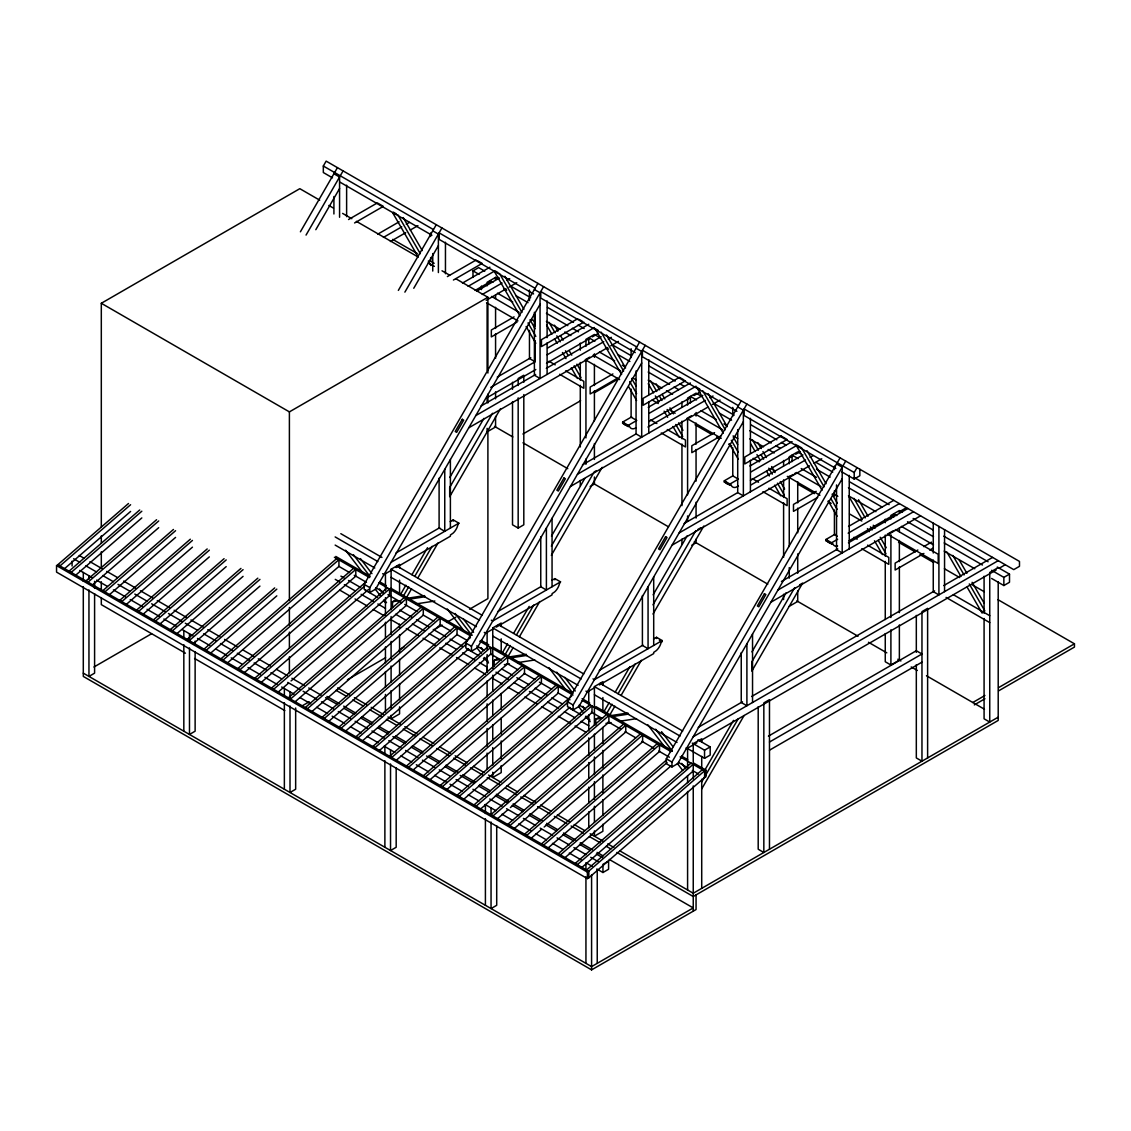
<?xml version="1.0" encoding="UTF-8"?>
<svg xmlns="http://www.w3.org/2000/svg" width="1131" height="1131" viewBox="0 0 1131 1131"><rect width="100%" height="100%" fill="white"/><g stroke="black" fill="none" stroke-linecap="round" stroke-linejoin="round"><path stroke-width="1.5" d="M332.5 177.836L323.325 172.534L323.325 166.017L326.152 161.125L1019.483 561.428L1019.483 566.32L1013.744 569.628L854.273 477.565M300.394 231.813L337.448 167.642M306.049 235.078L343.089 170.908M315.818 229.692L339.569 188.552M398.352 290.398L436.283 224.701M404.884 292.137L441.924 227.967M413.762 288.264L438.39 245.611M540.053 304.296L375.563 589.194L369.823 592.517L364.168 589.251L364.168 584.359L537.932 283.4M369.823 592.517L369.823 587.625L543.587 286.666M449.827 477.438L483.927 418.385M492.536 413.253L449.686 487.461L449.686 496.679L500.524 408.644M400.685 594.199L405.888 585.208M411.938 574.704L427.532 547.715M403.513 595.825L408.701 586.833M414.766 576.329L432.084 546.344M406.269 597.96L411.571 588.784M417.749 578.097L438.036 542.937M641.701 362.994L477.225 647.893L471.471 651.202L465.831 647.95L465.831 643.058L639.595 342.085M471.471 651.202L471.471 646.31L645.236 345.351M551.476 536.122L584.699 478.583M551.348 546.146L594.185 471.938L596.178 470.793M551.348 555.363L602.173 467.329M502.348 652.884L507.536 643.892M513.601 633.388L529.181 606.4M505.161 654.524L510.364 645.518M516.429 635.028L533.747 605.028M507.932 656.644L513.22 647.483M519.398 636.781L539.699 601.635M743.364 421.679L578.874 706.578L573.134 709.9L567.479 706.635L567.479 701.743L741.243 400.784M573.134 709.9L573.134 705.009L746.898 404.036M653.138 594.821L687.238 535.755M652.997 604.831L695.848 530.637M652.997 614.062L703.835 526.028M603.996 711.583L609.199 702.577M615.25 692.087L629.981 666.583M606.824 713.209L612.012 704.217M618.077 693.713L635.396 663.713M609.581 715.343L614.882 706.168M621.06 695.466L641.348 660.32M842.199 478.738L677.709 763.637L671.955 766.959L666.315 763.694L666.315 758.802L840.079 457.843M671.955 766.959L671.955 762.068L845.719 461.095M859.843 469.252L859.843 475.769L854.202 479.035L854.202 472.518L857.015 467.626M751.974 651.88L786.073 592.814M794.669 587.696L751.832 661.889L751.832 671.121L802.657 583.087L799.674 584.812M704.09 771.37L733.524 720.376M701.715 781.988L738.076 719.005M701.715 788.915L744.071 715.541M128.496 503.507L57.964 564.581L60.084 565.811L130.602 504.723M64.071 569.077L130.602 511.452M139.721 509.982L69.189 571.07L71.31 572.286L141.827 511.212M75.296 575.552L141.827 517.927M156.587 519.723L86.055 580.811L88.176 582.027L158.708 520.953M92.162 585.293L158.708 527.668M173.453 529.464L102.935 590.552L105.042 591.767L175.574 530.693M109.043 595.033L175.574 537.409M190.333 539.204L119.801 600.292L121.922 601.508L192.454 540.434M125.909 604.774L192.454 547.15M207.199 548.945L136.667 610.033L138.788 611.249L209.32 550.175M142.789 614.515L209.32 556.89M224.079 558.686L153.547 619.774L155.668 620.99L226.2 559.916M159.655 624.255L226.2 566.631M240.945 568.426L170.413 629.515L172.534 630.73L243.066 569.656M176.535 633.996L243.066 576.372M257.826 578.167L187.294 639.255L189.414 640.471L259.932 579.397M193.401 643.737L259.932 586.112M274.692 587.908L204.16 648.996L206.28 650.212L276.812 589.138M210.267 653.478L276.812 595.853M336.812 558.474L221.04 658.737L223.146 659.953L338.932 559.689L338.932 566.419L227.147 663.218M353.678 568.214L237.906 668.478L240.026 669.693L355.798 569.43L355.798 576.16L244.013 672.959M365.228 582.564L254.772 678.218L256.893 679.434L364.691 586.084M260.893 682.7L368.678 589.35M387.424 587.696L271.652 687.959L273.773 689.175L389.545 588.912L389.545 595.641L291.063 680.919M277.759 692.441L288.405 683.223M404.304 597.437L288.518 697.7L290.639 698.916L406.411 598.652L406.411 605.382L294.64 702.181M421.17 607.177L305.398 707.441L307.519 708.656L423.291 608.393L423.291 615.123L311.506 711.922M438.036 616.918L322.264 717.181L324.385 718.397L440.157 618.134L440.157 624.863L328.372 721.663M454.916 626.659L339.144 726.922L341.251 728.138L457.037 627.875L457.037 634.604L345.252 731.404M470.454 637.545L356.011 736.663L358.131 737.879L465.915 644.529M362.118 741.144L468.587 648.954M488.663 646.14L372.877 746.403L374.997 747.619L490.769 647.356L490.769 654.086L378.998 750.885M505.529 655.881L389.757 756.144L391.877 757.36L507.649 657.097L507.649 663.826L395.864 760.626M522.409 665.622L406.623 765.885L408.743 767.101L524.515 666.838L524.515 673.567L412.73 770.367M539.275 675.363L423.503 775.626L425.624 776.841L541.396 676.578L541.396 683.308L429.61 780.107M556.141 685.103L440.369 785.366L442.49 786.582L558.262 686.319L558.262 693.049L446.476 789.848M571.692 695.989L457.249 795.107L459.356 796.323L568.483 701.828M463.357 799.589L569.812 707.398M589.887 704.585L474.115 804.848L476.236 806.078L592.008 705.801L592.008 712.53L480.223 809.329M606.767 714.325L490.981 814.589L493.102 815.819L608.874 715.555L608.874 722.271L510.406 807.548M497.103 819.07L507.748 809.853M623.633 724.066L507.861 824.329L509.982 825.559L625.754 725.296L625.754 732.011L513.969 828.811M640.499 733.807L524.727 834.07L526.848 835.3L642.62 735.037L642.62 741.752L544.152 827.03M530.835 838.552L541.495 829.334M657.38 743.548L541.608 843.811L543.728 845.041L659.5 744.778L659.5 751.493L547.715 848.292M666.272 760.202L558.474 853.552L560.594 854.782L667.05 762.577M564.581 858.047L671.051 765.843M691.126 763.029L575.354 863.292L577.46 864.522L693.246 764.259M581.461 867.788L693.246 770.974M702.492 769.589L586.72 869.852L588.827 871.082L588.827 877.797L587.413 878.617L56.55 572.116L56.55 565.599L57.964 564.779L588.827 871.28L587.413 872.1L56.55 565.599M588.827 871.082L704.613 770.819L704.613 777.534L588.827 877.797M101.309 527.088L101.309 303.278L299.814 188.679L319.691 200.159M348.546 219.527L377.344 202.916L383.324 206.365L354.583 222.963M377.796 234.131L399.13 221.817M383.451 237.397L401.731 226.836M406.298 224.207L409.337 222.439M390.435 241.511L405.704 232.689M410.284 230.045L417.919 225.635M447.381 276.586L476.179 259.974M453.418 280.021L482.159 263.424L477.664 260.837M472.984 277.406L472.984 270.889L478.639 267.623L484.747 271.157M462.48 283.061L489.935 267.213M468.135 286.327L494.049 271.355M495.576 277.406L487.108 282.298L487.108 285.818M475.147 290.413L490.416 281.605M494.996 278.961L498.05 277.194M476.632 291.19L499.478 278M482.287 294.456L502.079 283.019M506.646 280.389L509.699 278.622M101.309 303.278L289.395 411.882L487.899 297.269L487.899 373.046M486.217 300.337L506.066 288.872M509.12 287.104L516.754 282.708M514.068 316.864L491.335 329.998L491.335 336.911L517.051 322.066M577.828 318.659L541.466 339.653L541.466 346.567L583.822 322.123M497.272 377.09L530.821 357.735M547.588 348.051L588.756 324.272M490.713 387.396L534.935 361.863M547.135 354.823L594.411 327.538M486.966 397.716L535.811 369.512M546.499 363.348L589.251 338.664M592.305 336.897L598.412 333.376M480.816 406.156L535.642 374.502M546.315 368.353L601.141 336.699M475.812 415.572L603.742 341.718M608.308 339.074L611.348 337.321M589.718 357.142L585.236 359.729L619.618 379.578M468.757 427.801L607.715 347.57M610.768 345.803L618.417 341.392M93.93 667.021L151.582 633.742M612.903 373.937L590.17 387.056L590.17 393.97L617.399 378.249M522.932 434.021L580.585 400.727M594.242 392.853L617.003 379.705M685.471 380.808L643.115 405.266L643.115 398.352L679.491 377.344L683.972 379.945M395.991 552.946L439.662 527.739M450.209 521.645L453.22 519.907L458.861 523.172L457.815 525.01A9.826 5.669 -60 0 1 456.457 528.672L455.963 529.548A9.826 5.669 -60 0 1 452.867 533.323L450.392 534.991L450.392 536.207L396.104 567.564M635.707 427.999L634.293 428.578A9.826 5.669 -60 0 1 631.197 428.38L630.702 428.069A9.826 5.669 -60 0 1 629.359 425.963L628.299 426.571L622.644 423.319L622.644 422.089L631.678 416.872M648.247 407.316L690.419 382.971M622.644 423.319L623.704 422.697M391.1 562.291L458.861 523.172M622.644 422.089L628.299 425.355L635.82 421.001M649.378 413.183L696.06 386.222M391.1 609.708L391.1 569.232L399.568 564.341L399.568 567.861M391.58 570.165L384.031 574.52L382.631 573.714M648.826 421.651L691.055 397.264M694.081 395.525L700.103 392.047M582.479 464.841L635.778 434.078M647.964 427.037L702.789 395.383M577.46 474.257L705.391 400.402M709.957 397.759L713.011 396.006M691.38 415.826L686.885 418.428L721.267 438.277M570.406 486.486L707.85 407.132M712.431 404.488L720.065 400.077M512.513 401.618L512.513 524.798L518.168 528.064L523.809 524.798L523.809 394.578M590.17 486.486L594.411 484.04L594.411 477.013M392.514 607.545L392.514 601.749L395.327 600.123M714.552 432.622L691.833 445.741L691.833 452.654L720.574 436.071M301.609 706.182L309.244 701.771M347.415 679.731L385.6 657.691M399.342 649.76L403.923 647.116M434.46 629.486L442.094 625.075M446.674 622.432L455.835 617.144M469.577 609.199L487.899 598.624L487.899 429.441M497.64 611.645L541.325 586.423M551.857 580.344L554.869 578.605L560.524 581.857L559.463 583.695A9.826 5.669 -60 0 1 558.106 587.357L557.611 588.247A9.826 5.669 -60 0 1 554.529 592.008L552.055 593.676L552.055 594.906L496.255 627.125M738.416 486.076L735.942 487.263A9.826 5.669 -60 0 1 732.86 487.079L732.365 486.754A9.826 5.669 -60 0 1 731.008 484.662L729.947 485.27L724.307 482.004L724.307 480.788L733.34 475.571M749.91 466L792.068 441.655M724.307 482.004L725.367 481.396A9.826 5.669 -60 0 0 725.607 482.032M560.524 581.857L492.748 620.99L491.335 620.17M724.307 480.788L729.947 484.04L737.483 479.7M751.041 471.867L796.21 445.784M492.748 668.393L492.748 627.917L501.217 623.025L501.217 626.546M493.229 628.864L485.694 633.219L484.28 632.399M750.489 480.336L792.718 455.963M795.729 454.21L800.253 451.608M684.128 523.54L737.44 492.763M751.14 484.846L802.925 454.959M679.123 532.955L805.526 459.978M810.093 457.334L813.147 455.581M697.841 529.478L700.838 527.753M790.046 476.25L793.029 474.525M794.528 473.649L796.535 472.504L821.007 486.641M672.068 545.184L809.499 465.831M814.08 463.187L821.728 458.776M691.833 545.184L696.06 542.739L696.06 539.218M494.162 666.23L494.162 660.433L496.99 658.808M816.214 491.306L793.481 504.44L793.481 511.353L817.685 497.371M599.303 670.33L642.974 645.122M653.52 639.029L656.531 637.29L662.172 640.556L661.126 642.38A9.826 5.669 -60 0 1 659.769 646.055L659.274 646.932A9.826 5.669 -60 0 1 656.178 650.707L653.704 652.375L653.704 653.591L599.416 684.934M837.604 545.962A9.826 5.669 -60 0 1 834.508 545.764L834.028 545.439A9.826 5.669 -60 0 1 832.67 543.347L831.61 543.954L825.955 540.703L825.955 539.473L834.989 534.256M848.547 526.424L893.73 500.34M825.955 540.703L827.015 540.081A9.826 5.669 -60 0 0 827.256 540.717M662.172 640.556L594.411 679.674L592.997 678.869M825.955 539.473L831.61 542.739L837.633 539.261M848.165 533.168L899.371 503.606M594.411 725.324L594.411 686.602L602.88 681.71L602.88 685.23M594.892 687.549L587.342 691.903L585.943 691.098M849.127 540.774L894.367 514.647M898.891 512.032L906.44 507.678M781.45 581.475L837.788 548.945M848.448 542.781L907.854 508.498M777.958 590.014L913.495 511.763M893.363 530.722L887.368 534.171L938.207 563.521L938.207 554.303L895.356 529.562M770.89 602.243L920.549 515.835M789.254 606.315L797.723 601.423L797.723 590.863M595.825 724.914L595.825 719.132L598.638 717.506M917.863 550.005L895.144 563.125L895.144 570.038L923.886 553.441M923.73 546.626L931.506 542.131M929.739 550.076L932.962 548.21M698.265 727.318L742.487 701.785M751.634 696.498L934.616 590.863M943.763 585.575L992.566 557.413M693.246 736.733L998.206 560.665M998.206 567.592L989.738 572.484L989.738 722.073L984.083 718.807L984.083 618.501M686.178 748.962L696.866 742.798M699.919 741.031L996.114 570.038M999.154 568.271L1005.261 564.737M692.299 743.124L704.542 750.192L710.183 746.927L710.183 755.084L704.542 758.336L686.178 747.747M991.618 570.307L1003.861 577.375L1009.502 574.124L1009.502 582.267L1003.861 585.533L991.618 578.464M704.613 777.534L706.013 776.728L706.013 770.197L704.613 771.017L680.127 756.879M885.262 633.586L885.262 661.748L890.903 665.014L899.371 660.122L899.371 624.92M768.416 736.14L916.322 650.735L921.963 654.001L769.476 742.035M769.476 750.192L921.963 662.158M602.95 872.51L608.591 869.244L608.591 861.087L602.95 864.353L602.95 872.51L596.829 868.976M972.787 702.507L984.931 695.494M998.588 687.62L1074.45 643.808L1074.45 647.073L998.588 690.871M974.314 704.896L984.931 698.76M998.206 717.181L693.246 893.25L619.972 850.95M83.298 586.621L83.298 676.423L591.584 969.875L696.06 909.55L696.06 894.875M407.386 598.257L424.606 595.613M392.514 601.749L399.399 600.688M408.008 599.359L425.228 596.716M416.222 603.883L434.87 601.013M509.049 656.955L526.268 654.298M494.162 660.433L501.047 659.373M511.382 657.79L526.876 655.4M504.327 664.66L509.417 663.883M517.885 662.582L534.822 659.967M610.698 715.64L627.917 712.997M595.825 719.132L602.71 718.072M613.044 716.474L628.539 714.099M605.99 723.359L611.065 722.568M619.534 721.267L636.484 718.666M323.325 166.017L433.456 229.593M535.104 288.292L439.097 232.859L439.097 239.376L533.592 293.933M636.767 346.977L540.759 291.544L540.759 298.075L635.24 352.618M738.416 405.676L642.408 350.242L642.408 356.76L736.903 411.316M854.202 472.518L744.071 408.927L744.071 415.459L835.837 468.432M333.914 173.764L339.569 177.016L339.569 217.251M432.749 230.823L438.39 234.089L438.39 272.557M534.398 289.508L540.053 292.773L540.053 378.475L534.398 375.223L534.398 312.255M636.06 348.207L641.701 351.458L641.701 437.174L636.06 433.908L636.06 370.94M737.709 406.891L743.364 410.157L743.364 495.859L737.709 492.607L737.709 429.639M836.544 463.95L842.199 467.216L842.199 552.918L836.544 549.666L836.544 484.945M393.305 212.119L396.288 213.858M494.954 270.818L497.951 272.543M579.326 319.522L582.324 321.261M598.115 330.365L595.118 328.64L621.583 374.488M699.764 389.064L696.767 387.325L723.246 433.187M797.101 445.261L801.596 447.848L824.103 486.839M340.148 182.247L431.929 235.234M841.959 471.966L854.202 479.035M495.463 277.335L498.517 279.103M510.76 286.171L530.637 297.651M547.461 307.363L573.459 322.377M578.054 325.021L584.176 328.555M600.504 337.985L594.411 334.465L585.943 339.357L585.943 346.397M612.691 345.026L630.985 355.586M649.265 366.133L675.179 381.09M679.745 383.734L684.326 386.378M702.153 396.67L696.06 393.15L687.591 398.041L687.591 405.082M714.354 403.71L734.16 415.148M750.927 424.832L776.827 439.789M781.408 442.419L785.974 445.063M800.762 453.602L797.723 451.849L789.254 456.74L789.254 463.781M816.002 462.409L832.769 472.079M849.537 481.764L889.15 504.638M902.439 512.301L899.371 510.533L890.903 515.425L890.903 518.945M913.141 518.479L933.033 529.958M943.735 536.151L988.084 561.754M997.273 567.055L1009.502 574.124M472.984 270.889L479.106 274.409M489.808 280.601L492.876 282.368M503.578 288.546L506.631 290.314M515.807 295.615L528.05 302.67M546.4 313.273L567.819 325.629M572.413 328.287L578.521 331.821M594.849 341.251L588.756 337.731L588.756 344.248M605.523 347.401L608.577 349.168M617.71 354.441L629.91 361.482M648.19 372.042L669.524 384.356M674.104 387L678.671 389.63M696.512 399.936L690.419 396.416L690.419 402.933M719.373 413.126L731.559 420.166M749.853 430.727L771.186 443.041M775.753 445.685L780.333 448.328M798.175 458.62L792.068 455.1L792.068 461.632M816.455 469.181L830.168 477.098M848.462 487.659L881.982 507.013M896.784 515.566L893.73 513.799L893.73 517.051M907.5 521.744L933.499 536.758M944.201 542.937L982.443 565.019M497.456 293.169L512.753 301.991M546.4 321.416L560.17 329.375M564.765 332.019L570.872 335.554M599.43 352.038L614.67 360.831M622.29 365.228L625.33 366.995M648.19 380.186L661.904 388.103M666.484 390.746L672.577 394.267M701.079 410.723L716.319 419.53M723.939 423.927L726.993 425.68M749.853 438.885L763.566 446.802M768.133 449.445L774.24 452.951M801.215 468.531L816.455 477.339M848.462 495.816L875.889 511.65M901.379 526.367L933.499 544.902M944.201 551.094L974.795 568.752M392.726 239.376L417.212 253.5M429.455 260.568L434.163 263.297M491.561 296.435L519.101 312.326M531.344 319.394L534.398 321.162M593.224 355.12L620.763 371.025M632.992 378.093L636.06 379.86M694.872 413.819L722.412 429.709M733.128 435.902L737.709 438.545M833.25 493.71L837.845 496.353M328.867 205.446L333.447 208.104M342.622 213.406L351.798 218.693M356.392 221.351L417.551 256.652M428.267 262.844L434.375 266.365M442.023 270.79L449.671 275.201M455.793 278.735L487.899 297.269M486.57 302.769L517.956 320.893M787.303 476.391L819.933 495.237M652.191 400.021L658.313 403.555M670.542 410.624L675.136 413.267M695.028 424.761L711.851 434.474M716.446 437.117L719.5 438.885M728.689 444.186L731.743 445.953M753.161 458.324L759.283 461.858M771.526 468.927L774.579 470.694M797.525 483.941L814.362 493.653M828.132 501.599L831.186 503.366M849.551 513.969L861.794 521.038M898.509 542.23L915.332 551.956M919.927 554.6L933.697 562.545M944.399 568.737L959.71 577.573M971.939 584.628L984.182 591.697M997.952 599.656L1074.45 643.808M548.973 361.227L555.236 364.846M565.641 370.855L583.822 381.345L583.822 388.258L559.619 374.29M650.622 419.912L656.885 423.531M667.29 429.54L685.471 440.044L685.471 446.957L661.267 432.975M752.285 478.611L758.548 482.23M768.953 488.224L787.134 498.729L787.134 505.642L762.93 491.674M853.933 537.296L857.171 539.162M867.576 545.17L888.782 557.413L888.782 564.341L861.765 548.733M953.376 594.708L989.738 615.702M946.067 597.408L989.738 622.615M636.767 420.463L631.112 417.198L631.112 389.106M738.416 479.148L732.775 475.897L732.775 447.805M837.251 536.207L834.424 534.581L834.424 509.996M494.501 426.373L512.824 436.948M522.989 442.815L567.776 468.672M593.365 483.446L668.52 526.834M694.349 541.749L767.779 584.147M796.733 600.858L858.047 636.258M868.467 642.267L886.789 652.841M897.83 659.217L900.884 660.985M911.204 666.951L917.312 670.471M926.473 675.758L984.465 709.25M659.359 640.146L662.172 641.772M340.813 533.676L381.953 557.427M396.741 565.967L482.089 615.236M498.403 624.651L583.737 673.92M600.052 683.35L682.657 731.036M697.94 739.858L710.183 746.927M335.158 536.928L377.825 561.57M391.1 569.232L479.487 620.255M492.748 627.917L581.136 678.953M594.411 686.602L680.056 736.055M335.158 545.085L374.785 567.96M391.1 577.375L476.434 626.645M492.748 636.074L578.097 685.344M594.411 694.759L677.002 742.445M335.78 556.452L369.441 575.877M380.157 582.069L386.279 585.604M390.859 588.247L471.952 635.057M481.127 640.358L488.776 644.783M493.37 647.427L572.922 693.36M582.097 698.661L589.746 703.072M595.867 706.606L672.365 750.772M681.541 756.073L687.662 759.608M693.784 763.128L706.013 770.197M334.38 557.258L369.568 577.573M378.744 582.875L470.538 635.876M479.714 641.178L573.035 695.056M582.211 700.358L670.952 751.578M338.961 566.433L349.677 572.625M354.257 575.269L366.501 582.338M375.676 587.639L383.324 592.05M387.919 594.694L401.689 602.653M404.742 604.421L416.986 611.489M423.107 615.01L433.823 621.202M439.931 624.736L450.647 630.914M456.768 634.449L467.471 640.627M476.66 645.928L484.308 650.353M490.416 653.874L501.132 660.066M507.254 663.6L517.956 669.778M524.077 673.313L534.793 679.491M539.374 682.149L551.617 689.217M557.739 692.738L569.982 699.806M579.157 705.108L585.278 708.642M591.4 712.177L602.102 718.355M608.224 721.889L620.467 728.958M625.047 731.601L635.763 737.794M641.885 741.328L654.114 748.383M658.709 751.041L669.425 757.219M678.6 762.52L687.775 767.822M692.37 770.465L698.491 774M364.168 584.359L369.823 587.625M465.831 643.058L471.471 646.31M567.479 701.743L573.134 705.009M666.315 758.802L671.955 762.068M340.898 576.117L343.951 577.87M348.504 580.5L360.676 587.526M365.242 590.17L377.401 597.196M383.494 600.702L386.533 602.455M399.78 610.104L411.953 617.13M416.519 619.774L428.691 626.8M433.244 629.43L445.416 636.456M449.982 639.086L462.141 646.112M466.707 648.742L478.88 655.768M483.446 658.412L487.998 661.041M501.627 668.902L512.272 675.051M516.839 677.695L529.011 684.707M535.09 688.228L547.263 695.254M551.815 697.884L562.46 704.033M568.554 707.539L580.726 714.566M585.278 717.21L589.845 719.839M335.257 579.369L339.823 582.013M344.375 584.642L355.035 590.792M361.114 594.298L373.287 601.324M377.839 603.968L385.445 608.351M395.666 614.246L406.312 620.396M412.391 623.902L424.563 630.928M429.116 633.572L439.775 639.722M445.854 643.228L456.5 649.378M462.579 652.884L474.751 659.91M479.318 662.54L486.924 666.937L486.924 671.828M495.986 672.167L508.144 679.194M514.237 682.7L524.883 688.85M529.435 691.493L541.608 698.506M547.687 702.026L558.346 708.176M564.426 711.682L575.071 717.832M581.15 721.338L588.756 725.734M339.823 590.156L350.469 596.306M355.035 598.949L367.193 605.962M373.287 609.482L383.932 615.632M391.1 619.76L400.218 625.033M406.312 628.553L418.47 635.58M423.036 638.209L435.209 645.236M439.775 647.865L451.933 654.891M456.5 657.521L468.672 664.547M474.751 668.068L485.397 674.217M502.065 683.831L492.932 678.558L492.932 675.306M508.144 687.351L518.79 693.487M524.883 697.007L537.041 704.033M541.608 706.663L552.253 712.813M558.346 716.319L570.505 723.345M575.071 725.989L585.717 732.125M337.604 687.917L349.804 694.971M354.385 697.615L366.6 704.67M371.18 707.313L383.395 714.354M387.961 716.997L400.176 724.052M404.757 726.696L416.971 733.75M423.079 737.271L433.753 743.435M439.86 746.969L450.548 753.133M455.129 755.777L467.343 762.831M473.451 766.351L484.125 772.515M488.521 775.046L500.92 782.214M507.027 785.734L517.715 791.912M523.809 795.432L536.023 802.487M540.604 805.131L551.292 811.295M557.399 814.815L569.6 821.869M574.18 824.513L584.868 830.677M590.17 833.745L603.191 841.252M607.757 843.896L613.864 847.43M336.077 690.306L346.75 696.47M352.858 699.99L363.546 706.168M369.653 709.688L381.868 716.743M386.434 719.387L397.122 725.551M403.23 729.071L415.445 736.125M420.025 738.769L432.226 745.824M436.806 748.468L449.021 755.508M453.602 758.152L465.816 765.206M470.397 767.85L482.598 774.905M487.178 777.548L499.393 784.589M505.5 788.123L516.188 794.287M520.755 796.931L532.97 803.985M537.55 806.629L549.765 813.67M554.346 816.313L566.546 823.368M571.127 826.012L583.342 833.066M589.449 836.587L600.137 842.751M606.244 846.285L610.811 848.929M616.918 852.449L693.246 896.515L998.206 720.433L998.206 581.673M326.916 696.427L339.13 703.468M343.697 706.112L355.912 713.166M362.019 716.686L372.707 722.865M378.814 726.385L389.488 732.549M395.596 736.083L406.283 742.247M412.391 745.767L423.079 751.945M429.172 755.466L439.86 761.63M445.967 765.164L458.182 772.204M462.763 774.848L474.963 781.903M479.544 784.546L490.232 790.71M496.339 794.245L508.554 801.285M513.135 803.929L523.809 810.107M529.916 813.627L542.131 820.682M546.711 823.326L557.399 829.49M563.492 833.01L575.707 840.064M580.288 842.708L592.503 849.763M597.083 852.406L603.191 855.927M609.284 859.447L693.246 907.924L591.584 966.609L83.298 673.157M79.255 555.477L83.85 558.134M89.971 561.669L102.2 568.737M106.795 571.381L117.511 577.559M123.618 581.094L135.861 588.162M140.456 590.806L152.699 597.875M157.28 600.533L169.523 607.601M174.117 610.245L186.346 617.314M190.941 619.958L203.184 627.026M207.765 629.67L220.008 636.739M224.602 639.397L236.831 646.465M242.953 649.986L253.669 656.178M258.25 658.822L270.493 665.89M276.614 669.425L287.316 675.603M291.911 678.261L304.154 685.315M308.735 687.973L320.978 695.042M325.572 697.686L337.816 704.754M343.923 708.289L354.639 714.467M360.761 718.001L371.463 724.179M377.584 727.714L388.301 733.906M392.881 736.55L405.124 743.618M411.246 747.153L421.948 753.331M426.543 755.989L438.786 763.043M444.907 766.578L455.609 772.77M460.204 775.414L473.974 783.359M478.554 786.017L489.271 792.195M495.392 795.729L507.621 802.798M512.216 805.442L522.918 811.634M529.039 815.168L539.756 821.346M545.877 824.881L556.579 831.059M562.701 834.593L573.417 840.771M579.524 844.306L590.241 850.498M596.362 854.032L602.484 857.567M73.614 558.742L79.736 562.277M85.843 565.811L96.559 571.989M102.681 575.523L113.383 581.702M117.977 584.359L130.221 591.428M134.801 594.072L147.044 601.141M151.639 603.784L165.409 611.744M168.462 613.511L182.232 621.456M185.286 623.223L197.529 630.292M203.651 633.827L215.894 640.881M220.474 643.539L232.717 650.608M237.312 653.251L249.541 660.32M254.136 662.964L266.379 670.033M270.959 672.691L281.676 678.869M287.797 682.403L300.04 689.472M303.094 691.239L316.864 699.184M321.458 701.828L333.687 708.897M338.282 711.555L350.525 718.609M355.106 721.267L367.349 728.336M371.943 730.979L384.172 738.048M388.767 740.692L401.01 747.761M405.591 750.418L417.834 757.473M422.429 760.131L434.657 767.2M439.252 769.843L449.968 776.022M456.076 779.556L468.319 786.625M472.914 789.282L485.142 796.337M489.737 798.995L501.98 806.064M506.575 808.707L518.804 815.776M523.399 818.42L535.642 825.489M540.222 828.146L552.465 835.201M557.06 837.859L569.289 844.928M573.884 847.571L586.127 854.64M590.707 857.284L598.356 861.709M79.736 570.42L91.964 577.489M96.559 580.146L107.261 586.325M113.383 589.859L125.626 596.928M130.221 599.571L142.449 606.64M147.044 609.284L159.287 616.353M163.868 619.01L176.111 626.079M182.232 629.599L192.949 635.792M197.529 638.435L209.772 645.504M215.894 649.038L226.596 655.217M231.191 657.874L241.893 664.053M248.014 667.587L260.257 674.656M264.852 677.299L277.081 684.368M281.676 687.012L293.919 694.081M300.04 697.615L310.742 703.807M316.864 707.327L327.566 713.52M332.161 716.163L344.404 723.232M350.525 726.766L361.227 732.945M367.349 736.479L378.051 742.671M384.172 746.191L394.889 752.384M401.01 755.918L411.712 762.096M416.307 764.74L428.55 771.809M434.657 775.343L446.901 782.412M449.968 784.179L462.197 791.248M468.319 794.782L479.035 800.96M485.142 804.494L495.859 810.673M501.98 814.207L512.682 820.399M518.804 823.919L531.047 830.988M535.642 833.646L546.344 839.824M552.465 843.358L563.167 849.537M569.289 853.071L581.532 860.14M592.248 866.318L585.943 862.684L585.943 869.753M185.413 653.195L101.309 604.633L101.309 597.592M194.589 658.496L284.814 710.579M661.564 731.686L673.044 746.714M655.612 729.226L672.309 751.083M681.696 763.368L685.867 768.84M647.71 724.674L664.646 746.842M677.356 763.482L682.657 770.409M564.821 677.37L575.255 691.027M556.777 672.167L572.427 692.653M582.861 706.31L584.953 709.038M548.874 667.615L565.811 689.783M578.521 706.423L582.762 711.965M585.943 716.121L590.17 721.663M463.159 618.671L473.592 632.328M455.114 613.469L471.825 635.325M481.212 647.625L483.305 650.353M447.226 608.93L464.162 631.098M476.872 647.724L481.099 653.266M484.28 657.422L488.521 662.964M360.464 558.615L371.943 573.643M353.466 554.784L370.162 576.64M379.549 588.926L382.688 593.026M345.563 550.231L362.5 572.399M375.209 589.039L380.511 595.966M383.678 600.123L385.798 602.894M959.116 559.803L966.906 573.304M972.095 582.295L984.224 603.304M952.825 555.434L964.079 574.93M969.281 583.935L984.861 610.924M946.845 552.013L960.968 576.457M967.146 587.159L982.146 613.143M858.542 499.746L868.071 516.245M873.273 525.236L874.998 528.234M880.201 537.239L886.252 547.743M853.99 498.375L865.243 517.871M870.446 526.876L872.171 529.874M878.236 540.364L886.025 553.865M848.9 496.481L862.133 519.398M867.435 528.573L869.202 531.627M874.489 540.802L882.434 554.558M807.011 450.718L826.068 483.715M832.119 494.205L837.322 503.21M831.031 498.842L837.096 509.332M795.602 444.384L822.081 490.246M828.245 500.948L837.081 516.231M757.756 442.56L761.22 448.555M762.958 451.552L766.422 457.546M771.611 466.552L775.074 472.546M780.277 481.552L784.603 489.044M752.341 439.69L758.392 450.18M760.993 454.676L763.595 459.186M768.783 468.177L772.247 474.186M777.449 483.177L784.377 495.18M750.772 443.903L755.183 451.538M756.95 454.591L760.484 460.713M766.662 471.415L769.306 475.995M774.594 485.171L780.772 495.859M708.176 393.659L727.233 426.656M733.298 437.146L737.624 444.653M702.761 390.789L725.268 429.78M731.333 440.284L738.26 452.273M729.424 443.875L738.246 459.172M656.107 383.861L659.571 389.856M662.158 394.366L664.759 398.861M669.962 407.853L673.426 413.861M678.614 422.853L682.94 430.36M650.678 380.991L656.743 391.496M659.345 395.991L661.932 400.487M667.134 409.493L669.736 413.988M675.787 424.493L682.714 436.481M648.233 383.678L653.534 392.853M655.301 395.907L658.822 402.014M664.123 411.189L667.643 417.311M672.945 426.472L679.123 437.174M606.527 334.974L625.57 367.957M631.635 378.461L635.961 385.954M601.098 332.104L623.619 371.095M629.684 381.585L636.612 393.588M628.652 386.717L636.583 400.473M554.444 325.177L557.908 331.171M560.509 335.667L563.111 340.177M569.162 350.667L571.763 355.162M576.951 364.168L580.415 370.162M549.03 322.307L555.081 332.797M556.82 335.808L560.283 341.802M565.472 350.794L568.073 355.304M574.138 365.794L581.065 377.796M546.584 324.993L551.871 334.154M554.529 338.749L557.173 343.329M562.46 352.504L565.995 358.612M571.282 367.787L577.46 378.489M504.864 276.275L523.922 309.272M529.987 319.762L535.175 328.768M499.45 273.405L521.957 312.396M528.021 322.901L535.811 336.402M494.346 271.482L519.935 315.803M526.113 326.506L535.811 343.315M403.216 217.59L422.259 250.573M428.324 261.077L430.925 265.573M397.787 214.72L420.308 253.712M392.683 212.784L418.272 257.105M1003.861 577.375L1003.861 585.533M984.083 576.259L984.083 613.214M944.555 529.69L944.555 591.64M938.914 526.424L938.914 594.906L933.259 591.64L933.259 560.043M933.259 523.172L933.259 553.017M927.618 757.94L927.618 608.351L921.963 611.617L921.963 761.191L916.322 757.94L916.322 664.66M916.322 615.391L916.322 652.347M899.371 528.135L899.371 531.655M899.371 540.448L899.371 561.57M899.371 566.843L899.371 612.606M890.903 534.779L890.903 617.498M890.903 629.811L890.903 665.014M885.262 519.2L885.262 522.72M885.262 535.048L885.262 556.155M885.262 561.443L885.262 619.519M849.254 475.388L849.254 548.846M834.424 466.113L834.424 469.619M834.424 490.684L834.424 495.958M831.61 542.739L831.61 543.954M797.723 481.764L797.723 502.885M797.723 508.158L797.723 532.8M797.723 553.907L797.723 573.276M789.254 476.094L789.254 546.485M789.254 567.606L789.254 578.167M783.599 460.515L783.599 465.788M783.599 479.869L783.599 497.47M783.599 502.744L783.599 557.3M783.599 594.256L783.599 599.543M769.476 849.225L769.476 699.651L763.835 702.917L763.835 852.491L758.194 849.225L758.194 706.691M752.539 634.024L752.539 702.507M750.418 418.329L750.418 453.305M750.418 460.303L750.418 491.787M746.898 643.808L746.898 705.758L741.243 702.507L741.243 652.601M732.775 407.414L732.775 416.194M729.947 484.04L729.947 485.27M704.542 750.192L704.542 758.336M701.715 742.289L701.715 738.783L693.246 743.661L693.246 778.863M701.715 756.37L701.715 768.698M701.715 779.245L701.715 888.358M696.06 412.518L696.06 416.038M696.06 423.065L696.06 444.186M696.06 449.474L696.06 481.142M696.06 502.263L696.06 518.097M693.246 785.904L693.246 911.176M687.591 419.163L687.591 494.827M687.591 515.948L687.591 521.235M687.591 747.45L687.591 766.804M687.591 775.597L687.591 782.638M687.591 791.446L687.591 889.984M681.951 401.83L681.951 407.103M681.951 421.184L681.951 438.786M681.951 444.059L681.951 505.656M681.951 539.091L681.951 544.364M656.531 637.29L656.531 638.52M653.704 576.966L653.704 645.448M648.77 359.63L648.77 394.62M648.77 401.618L648.77 433.102M648.063 586.749L648.063 648.699L642.408 645.448L642.408 595.542M631.112 348.73L631.112 357.509M628.299 425.355L628.299 426.571M602.88 697.558L602.88 711.639M602.88 727.473L602.88 743.307M602.88 750.348L602.88 767.949M602.88 774.989L602.88 792.577M602.88 799.617L602.88 815.465M602.88 824.259L602.88 831.299L594.411 836.191L594.411 830.903M597.239 869.753L597.239 963.358M594.411 353.819L594.411 357.339M594.411 364.38L594.411 385.501M594.411 390.775L594.411 420.69M594.411 443.564L594.411 459.412M594.411 734.118L594.411 749.966M594.411 756.992L594.411 774.594M594.411 781.634L594.411 799.235M594.411 806.276L594.411 822.11M591.584 874.772L591.584 969.875M588.756 690.391L588.756 706.225M588.756 715.018L588.756 730.866M588.756 737.907L588.756 755.494M588.756 762.534L588.756 778.368M588.756 787.176L588.756 803.01M588.756 811.818L588.756 827.652M587.413 872.1L587.413 878.617M585.943 360.478L585.943 437.909M585.943 459.016L585.943 464.304M585.943 876.808L585.943 963.358M580.288 343.131L580.288 350.172M580.288 362.486L580.288 380.087M580.288 385.374L580.288 446.957M580.288 480.392L580.288 485.68M554.869 578.605L554.869 579.821M552.055 518.281L552.055 586.749M547.107 300.945L547.107 337.674M547.107 342.919L547.107 374.403M546.4 528.064L546.4 590.014L540.759 586.749L540.759 536.843M535.104 314.361L535.104 326.661M535.104 340.7L535.104 361.764L529.464 358.513L529.464 330.422M529.464 290.031L529.464 300.577M523.809 382.264L523.809 375.223L518.168 378.489L518.168 385.515M518.168 397.843L518.168 528.064M512.513 382.264L512.513 389.304M501.217 638.859L501.217 652.94M501.217 693.416L501.217 709.25M501.217 718.058L501.217 733.892M501.217 740.932L501.217 758.533M501.217 765.574L501.217 772.614L492.748 777.492L492.748 772.219M496.707 825.842L496.707 905.309L491.052 908.575L491.052 822.039M495.576 295.007L495.576 298.527M495.576 307.321L495.576 328.442M495.576 333.716L495.576 358.357M495.576 391.793L495.576 398.833M495.576 416.42L495.576 426.981L487.108 431.872L487.108 428.352M492.748 675.433L492.748 691.267M492.748 700.075L492.748 715.909M492.748 724.702L492.748 740.536M492.748 747.577L492.748 765.178M491.052 807.902L491.052 814.97M487.899 394.196L487.899 403.004M487.108 303.419L487.108 370.289M487.108 396.684L487.108 401.957M487.108 631.692L487.108 649.293M487.108 654.566L487.108 672.167M487.108 680.975L487.108 696.809M487.108 703.85L487.108 721.451M487.108 728.477L487.108 746.078M487.108 753.119L487.108 768.953M485.411 804.65L485.411 813.472M485.411 818.773L485.411 905.309M481.453 286.072L481.453 289.593M453.22 519.907L453.22 521.137M450.392 459.582L450.392 528.064M445.458 242.246L445.458 273.73M444.752 469.365L444.752 531.316L439.097 528.064L439.097 478.159M432.749 253.556L432.749 271.058M430.628 232.972L430.628 236.492M430.628 257.557L430.628 261.063M399.568 580.175L399.568 594.256M399.568 624.171L399.568 627.691M399.568 634.731L399.568 652.318M399.568 659.359L399.568 675.207M399.568 684.001L399.568 699.835M399.568 706.875L399.568 713.915L391.1 718.807L391.1 715.287M396.175 767.793L396.175 847.275L390.534 850.54L390.534 763.99M391.1 616.508L391.1 634.335M391.1 641.376L391.1 658.977M391.1 666.018L391.1 681.852M391.1 690.645L391.1 708.246M390.534 749.867L390.534 756.936M385.445 573.007L385.445 590.608M385.445 597.649L385.445 615.236M385.445 622.276L385.445 638.11M385.445 646.918L385.445 662.752M385.445 671.56L385.445 687.394M385.445 694.434L385.445 712.021M384.879 746.601L384.879 753.67M384.879 760.739L384.879 847.275M346.623 185.187L346.623 216.671M333.914 196.497L333.914 213.985M295.658 707.992L295.658 789.24L290.003 792.492L290.003 705.956M290.003 691.833L290.003 698.887M289.395 411.882L289.395 600.448M289.395 607.488L289.395 625.118M289.395 632.158L289.395 648.021M289.395 656.842L289.395 672.691M284.362 688.567L284.362 695.636M284.362 702.69L284.362 789.24M195.126 641.121L195.126 644.656M195.126 651.725L195.126 731.192L189.485 734.457L189.485 647.922M189.485 633.784L189.485 639.086M183.83 630.533L183.83 637.587M183.83 644.656L183.83 731.192M101.309 535.91L101.309 542.951M101.309 551.772L101.309 567.635M101.309 581.73L101.309 590.538M94.594 581.32L94.594 588.389M94.594 593.69L94.594 673.157L88.953 676.423L88.953 589.887M88.953 575.75L88.953 579.284M83.298 572.484L83.298 581.32M72.087 561.117L72.087 566.009M728.958 484.209A9.826 5.669 -60 0 1 727.205 483.814L726.724 483.488A9.826 5.669 -60 0 1 725.904 482.598M830.621 542.908A9.826 5.669 -60 0 1 828.867 542.498L828.373 542.187A9.826 5.669 -60 0 1 827.567 541.297M627.309 425.525A9.826 5.669 -60 0 1 625.556 425.129L625.061 424.804A9.826 5.669 -60 0 1 623.944 423.347M462.296 419.29L455.242 431.519L456.655 432.339L463.71 420.11L462.296 419.29M563.959 477.989L556.89 490.218L558.304 491.024L565.359 478.795L563.959 477.989M665.608 536.674L658.553 548.903L659.967 549.723L667.021 537.494L665.608 536.674M764.443 593.733L757.374 605.962L758.788 606.782L765.857 594.553L764.443 593.733M781.139 436.043L744.778 457.037L744.778 463.95L787.134 439.507L781.139 436.043"/></g></svg>
